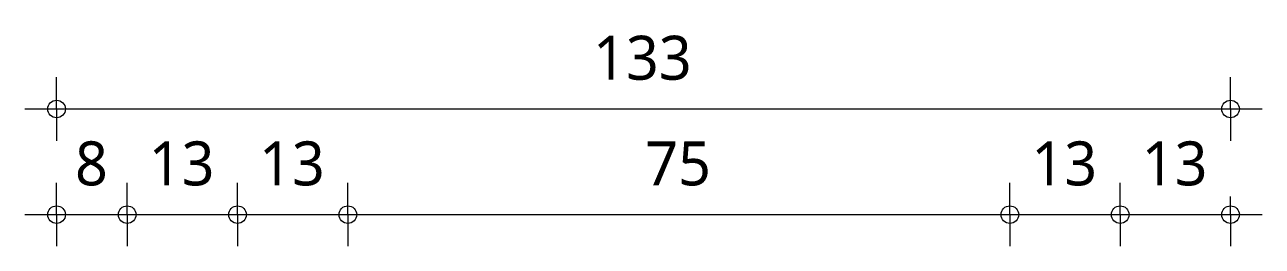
# Model space of a CAD drawing. Header units: millimetres. Extents: x 32900 to 38291, y -18988 to 4133.
# Drawn here: x 33213.3 to 33353.5, y 963.5 to 988.7 of the extents above; entities that cross this region are included whole.
import ezdxf

# ---------------------------------------------------------------- set-up
doc = ezdxf.new("R2010")
doc.units = ezdxf.units.MM
doc.layers.add('A-ANNO-DIMS', color=211, linetype='Continuous', lineweight=13)
doc.layers.add('A-ANNO-DIMS-2', color=211, linetype='Continuous', lineweight=13)
doc.styles.add('Segoe UI', font='segoeui.ttf', dxfattribs={"height": 5})
doc.dimstyles.new('2_5_mm', dxfattribs={"dimscale": 304.8, "dimtxt": 5.23682, "dimasz": 0.006562, "dimexe": 0.011811, "dimexo": 0.0625, "dimgap": 0.005906, "dimtad": 1, "dimdec": 0, "dimzin": 0, "dimdsep": 46, "dimtxsty": 'Segoe UI', "dimblk1": 'DOTBLANK', "dimblk2": 'DOTBLANK', "dimsah": 1, "dimcen": 0.09, "dimdle": 0.011811, "dimazin": 0, "dimtfac": 1, "dimtdec": 4, "dimtix": 1, "dimtmove": 0, "dimatfit": 3, "dimfxl": 0.011811, "dimfxlon": 1, "dimtvp": 1, "dimtfill": 1, "dimtolj": 1, "dimtzin": 0, "dimarcsym": 2})

# ---------------------------------------------------------------- blocks, each defined once
blk = doc.blocks.new('DIMBLOCK102-Details ziekenhuis Utiliteitsgebouw')
at = {"layer": 'A-ANNO-DIMS-2'}
for p, q in [((33216.95, 967.13), (33216.95, 970.73)), ((33224.95, 967.13), (33224.95, 970.73)), ((33213.35, 967.13), (33224.95, 967.13)), ((33216.95, 967.13), (33216.95, 963.53)), ((33224.95, 967.13), (33224.95, 963.53))]:
    blk.add_line(p, q, dxfattribs=at)
for centre in [(33216.95, 967.13), (33224.95, 967.13)]:
    blk.add_circle(centre, 1, dxfattribs=at)
at = {"layer": 'A-ANNO-DIMS-2', "color": 0, "insert": (33219.04, 975.45), "char_height": 5, "width": 4.5703, "attachment_point": 1, "line_spacing_factor": 1.142579, "style": 'Segoe UI', "bg_fill": 3, "box_fill_scale": 1.25, "bg_fill_color": 9, "bg_fill_true_color": 13158600, "bg_fill_transparency": 0}
blk.add_mtext('8', dxfattribs=at)
blk = doc.blocks.new('_DotBlank')
at = {"color": 0, "linetype": 'ByBlock', "lineweight": -2}
blk.add_line((-0.5, 0), (-1, 0), dxfattribs=at)
blk.add_circle((0, 0), 0.5, dxfattribs=at)
blk = doc.blocks.new('DIMBLOCK103-Details ziekenhuis Utiliteitsgebouw')
at = {"layer": 'A-ANNO-DIMS-2'}
for p, q in [((33224.95, 967.13), (33224.95, 970.73)), ((33237.45, 967.13), (33237.45, 970.73)), ((33224.95, 967.13), (33237.45, 967.13)), ((33224.95, 967.13), (33224.95, 963.53)), ((33237.45, 967.13), (33237.45, 963.53))]:
    blk.add_line(p, q, dxfattribs=at)
for centre in [(33224.95, 967.13), (33237.45, 967.13)]:
    blk.add_circle(centre, 1, dxfattribs=at)
at = {"layer": 'A-ANNO-DIMS-2', "color": 0, "insert": (33227.39, 975.45), "char_height": 5, "width": 9.1406, "attachment_point": 1, "line_spacing_factor": 1.142579, "style": 'Segoe UI', "bg_fill": 3, "box_fill_scale": 1.25, "bg_fill_color": 9, "bg_fill_true_color": 13158600, "bg_fill_transparency": 0}
blk.add_mtext('13', dxfattribs=at)
blk = doc.blocks.new('DIMBLOCK104-Details ziekenhuis Utiliteitsgebouw')
at = {"layer": 'A-ANNO-DIMS-2'}
for p, q in [((33237.45, 967.13), (33237.45, 970.73)), ((33249.95, 967.13), (33249.95, 970.73)), ((33237.45, 967.13), (33249.95, 967.13)), ((33237.45, 967.13), (33237.45, 963.53)), ((33249.95, 967.13), (33249.95, 963.53))]:
    blk.add_line(p, q, dxfattribs=at)
for centre in [(33237.45, 967.13), (33249.95, 967.13)]:
    blk.add_circle(centre, 1, dxfattribs=at)
at = {"layer": 'A-ANNO-DIMS-2', "color": 0, "insert": (33239.89, 975.45), "char_height": 5, "width": 9.1406, "attachment_point": 1, "line_spacing_factor": 1.142579, "style": 'Segoe UI', "bg_fill": 3, "box_fill_scale": 1.25, "bg_fill_color": 9, "bg_fill_true_color": 13158600, "bg_fill_transparency": 0}
blk.add_mtext('13', dxfattribs=at)
blk = doc.blocks.new('DIMBLOCK105-Details ziekenhuis Utiliteitsgebouw')
at = {"layer": 'A-ANNO-DIMS-2'}
for p, q in [((33249.95, 967.13), (33249.95, 970.73)), ((33324.95, 967.13), (33324.95, 970.73)), ((33249.95, 967.13), (33324.95, 967.13)), ((33249.95, 967.13), (33249.95, 963.53)), ((33324.95, 967.13), (33324.95, 963.53))]:
    blk.add_line(p, q, dxfattribs=at)
for centre in [(33249.95, 967.13), (33324.95, 967.13)]:
    blk.add_circle(centre, 1, dxfattribs=at)
at = {"layer": 'A-ANNO-DIMS-2', "color": 0, "insert": (33283.64, 975.45), "char_height": 5, "width": 9.1406, "attachment_point": 1, "line_spacing_factor": 1.142579, "style": 'Segoe UI', "bg_fill": 3, "box_fill_scale": 1.25, "bg_fill_color": 9, "bg_fill_true_color": 13158600, "bg_fill_transparency": 0}
blk.add_mtext('75', dxfattribs=at)
blk = doc.blocks.new('DIMBLOCK106-Details ziekenhuis Utiliteitsgebouw')
at = {"layer": 'A-ANNO-DIMS-2'}
for p, q in [((33324.95, 967.13), (33324.95, 970.73)), ((33337.45, 967.13), (33337.45, 970.73)), ((33324.95, 967.13), (33337.45, 967.13)), ((33324.95, 967.13), (33324.95, 963.53)), ((33337.45, 967.13), (33337.45, 963.53))]:
    blk.add_line(p, q, dxfattribs=at)
for centre in [(33324.95, 967.13), (33337.45, 967.13)]:
    blk.add_circle(centre, 1, dxfattribs=at)
at = {"layer": 'A-ANNO-DIMS-2', "color": 0, "insert": (33327.39, 975.45), "char_height": 5, "width": 9.1406, "attachment_point": 1, "line_spacing_factor": 1.142579, "style": 'Segoe UI', "bg_fill": 3, "box_fill_scale": 1.25, "bg_fill_color": 9, "bg_fill_true_color": 13158600, "bg_fill_transparency": 0}
blk.add_mtext('13', dxfattribs=at)
blk = doc.blocks.new('DIMBLOCK107-Details ziekenhuis Utiliteitsgebouw')
at = {"layer": 'A-ANNO-DIMS-2'}
for p, q in [((33337.45, 967.13), (33337.45, 970.73)), ((33349.95, 967.13), (33349.95, 970.73)), ((33337.45, 967.13), (33353.55, 967.13)), ((33337.45, 967.13), (33337.45, 963.53)), ((33349.95, 967.13), (33349.95, 963.53))]:
    blk.add_line(p, q, dxfattribs=at)
for centre in [(33337.45, 967.13), (33349.95, 967.13)]:
    blk.add_circle(centre, 1, dxfattribs=at)
at = {"layer": 'A-ANNO-DIMS-2', "color": 0, "insert": (33339.89, 975.45), "char_height": 5, "width": 9.1406, "attachment_point": 1, "line_spacing_factor": 1.142579, "style": 'Segoe UI', "bg_fill": 3, "box_fill_scale": 1.25, "bg_fill_color": 9, "bg_fill_true_color": 13158600, "bg_fill_transparency": 0}
blk.add_mtext('13', dxfattribs=at)
blk = doc.blocks.new('DIMBLOCK114-Details ziekenhuis Utiliteitsgebouw')
at = {"layer": 'A-ANNO-DIMS-2'}
for p, q in [((33216.95, 979.13), (33216.95, 982.73)), ((33349.95, 979.13), (33349.95, 982.73)), ((33213.35, 979.13), (33353.55, 979.13)), ((33216.95, 979.13), (33216.95, 975.53)), ((33349.95, 979.13), (33349.95, 975.53))]:
    blk.add_line(p, q, dxfattribs=at)
for centre in [(33216.95, 979.13), (33349.95, 979.13)]:
    blk.add_circle(centre, 1, dxfattribs=at)
at = {"layer": 'A-ANNO-DIMS-2', "color": 0, "insert": (33277.73, 987.45), "char_height": 5, "width": 13.7109, "attachment_point": 1, "line_spacing_factor": 1.142579, "style": 'Segoe UI', "bg_fill": 3, "box_fill_scale": 1.25, "bg_fill_color": 9, "bg_fill_true_color": 13158600, "bg_fill_transparency": 0}
blk.add_mtext('133', dxfattribs=at)

msp = doc.modelspace()

# ---------------------------------------------------------------- dimensions: what is measured, and where the dimension line sits
at = {"layer": 'A-ANNO-DIMS'}
dim = msp.add_linear_dim(base=(33224.95, 967.13), p1=(33216.95, 963.53), p2=(33224.95, 970.73), dimstyle='2_5_mm', override={"dimpost": '<>', "dimfxl": 10.762899}, dxfattribs=at)
dim.commit()
dim.dimension.update_dxf_attribs({"geometry": 'DIMBLOCK102-Details ziekenhuis Utiliteitsgebouw', "text_midpoint": (33220.95, 971.51)})

# ---------------------------------------------------------------- next in the draw order: dimensions: what is measured, and where the dimension line sits
dim = msp.add_linear_dim(base=(33237.44614927, 967.13122776), p1=(33224.94614927, 970.73122776), p2=(33237.44614927, 970.73122776), dimstyle='2_5_mm', override={"dimpost": '<>', "dimfxl": 12.5}, dxfattribs=at)
dim.commit()
dim.dimension.update_dxf_attribs({"geometry": 'DIMBLOCK103-Details ziekenhuis Utiliteitsgebouw', "text_midpoint": (33231.19614927, 971.53060015)})

# ---------------------------------------------------------------- next in the draw order: dimensions: what is measured, and where the dimension line sits
dim = msp.add_linear_dim(base=(33249.94614927, 967.13122776), p1=(33237.44614927, 970.73122776), p2=(33249.94614927, 970.73122776), dimstyle='2_5_mm', override={"dimpost": '<>', "dimfxl": 12.5}, dxfattribs=at)
dim.commit()
dim.dimension.update_dxf_attribs({"geometry": 'DIMBLOCK104-Details ziekenhuis Utiliteitsgebouw', "text_midpoint": (33243.69614927, 971.53060015)})

# ---------------------------------------------------------------- next in the draw order: dimensions: what is measured, and where the dimension line sits
dim = msp.add_linear_dim(base=(33324.95, 967.13), p1=(33249.95, 970.73), p2=(33324.95, 970.73), dimstyle='2_5_mm', override={"dimpost": '<>', "dimfxl": 75}, dxfattribs=at)
dim.commit()
dim.dimension.update_dxf_attribs({"geometry": 'DIMBLOCK105-Details ziekenhuis Utiliteitsgebouw', "text_midpoint": (33287.45, 971.47)})

# ---------------------------------------------------------------- next in the draw order: dimensions: what is measured, and where the dimension line sits
dim = msp.add_linear_dim(base=(33337.44614927, 967.13122776), p1=(33324.94614927, 970.73122776), p2=(33337.44614927, 970.73122776), dimstyle='2_5_mm', override={"dimpost": '<>', "dimfxl": 12.5}, dxfattribs=at)
dim.commit()
dim.dimension.update_dxf_attribs({"geometry": 'DIMBLOCK106-Details ziekenhuis Utiliteitsgebouw', "text_midpoint": (33331.19614927, 971.53060015)})

# ---------------------------------------------------------------- next in the draw order: dimensions: what is measured, and where the dimension line sits
dim = msp.add_linear_dim(base=(33349.94614927, 967.13122776), p1=(33337.44614927, 970.73122776), p2=(33349.94614927, 970.73122776), dimstyle='2_5_mm', override={"dimpost": '<>', "dimfxl": 12.5}, dxfattribs=at)
dim.commit()
dim.dimension.update_dxf_attribs({"geometry": 'DIMBLOCK107-Details ziekenhuis Utiliteitsgebouw', "text_midpoint": (33343.69614927, 971.53060015)})

# ---------------------------------------------------------------- next in the draw order: dimensions: what is measured, and where the dimension line sits
dim = msp.add_linear_dim(base=(33349.95, 979.13), p1=(33216.95, 975.53), p2=(33349.95, 975.53), dimstyle='2_5_mm', override={"dimpost": '<>', "dimfxl": 133}, dxfattribs=at)
dim.commit()
dim.dimension.update_dxf_attribs({"geometry": 'DIMBLOCK114-Details ziekenhuis Utiliteitsgebouw', "text_midpoint": (33283.45, 983.53)})

doc.saveas('drawing.dxf')
